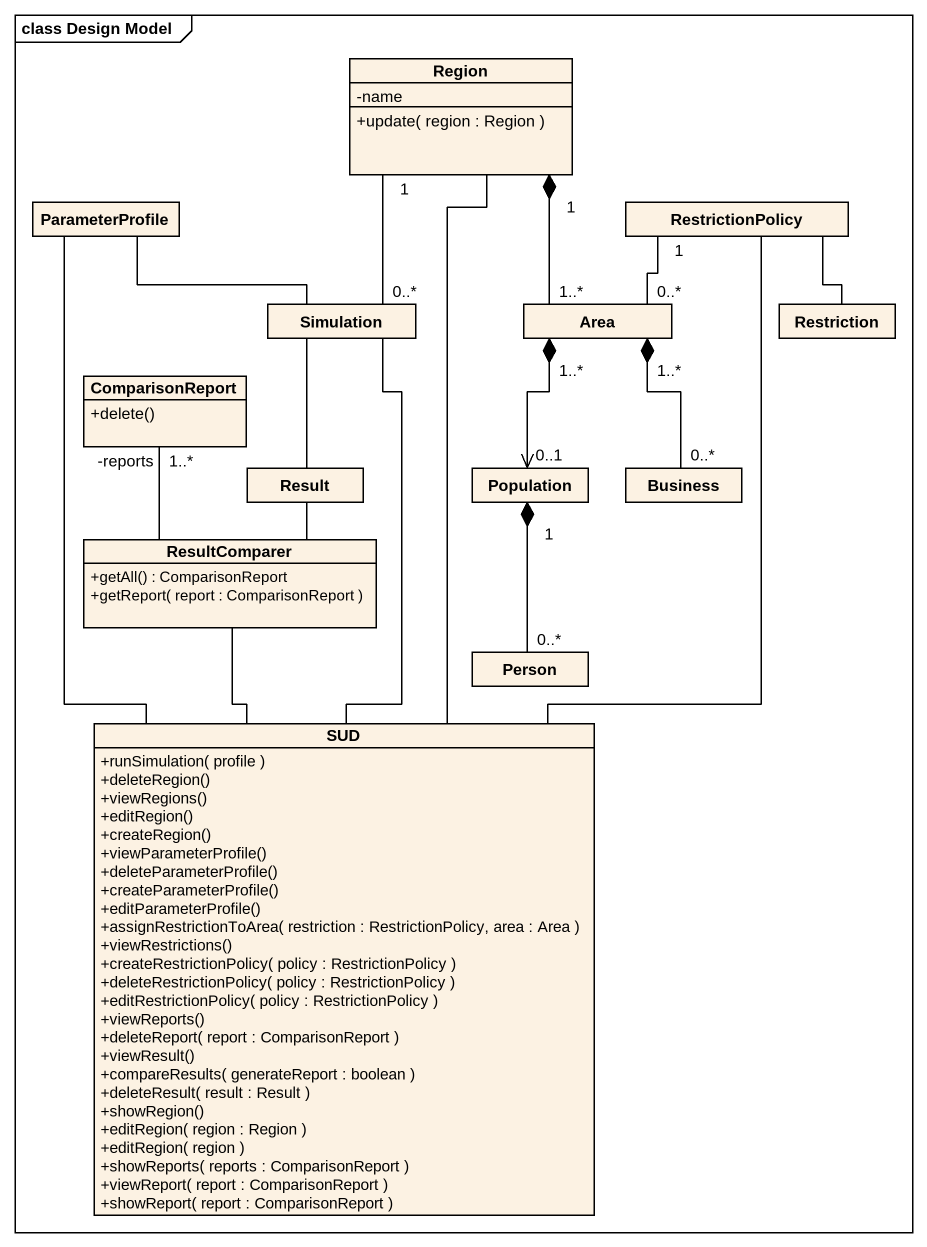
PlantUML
@startuml
mainframe class Design Model
hide circle
hide empty members
skinparam classAttributeIconSize 0
class Region {
  -name
  +update( region : Region )
}
class ParameterProfile
class RestrictionPolicy
class Simulation
class Area
class Restriction
class ComparisonReport {
  +delete()
}
class Result
class Population
class Business
class ResultComparer {
  +getAll() : ComparisonReport
  +getReport( report : ComparisonReport )
}
class "Person" as Person_
class SUD {
  +runSimulation( profile )
  +deleteRegion()
  +viewRegions()
  +editRegion()
  +createRegion()
  +viewParameterProfile()
  +deleteParameterProfile()
  +createParameterProfile()
  +editParameterProfile()
  +assignRestrictionToArea( restriction : RestrictionPolicy, area : Area )
  +viewRestrictions()
  +createRestrictionPolicy( policy : RestrictionPolicy )
  +deleteRestrictionPolicy( policy : RestrictionPolicy )
  +editRestrictionPolicy( policy : RestrictionPolicy )
  +viewReports()
  +deleteReport( report : ComparisonReport )
  +viewResult()
  +compareResults( generateReport : boolean )
  +deleteResult( result : Result )
  +showRegion()
  +editRegion( region : Region )
  +editRegion( region )
  +showReports( reports : ComparisonReport )
  +viewReport( report : ComparisonReport )
  +showReport( report : ComparisonReport )
}
Region "1" *-- "1..*" Area
Simulation "0..*" -up- "1" Region
Simulation -left- ParameterProfile
Area "0..*" -up- "1" RestrictionPolicy
Area "1..*" *--> "0..1" Population
Area "1..*" *-- "0..*" Business
Restriction -up- RestrictionPolicy
Result -up- Simulation
Population "1" *-- "0..*" Person_
ResultComparer -up- "1..*\n-reports" ComparisonReport
ResultComparer -up- Result
SUD -up- Region
SUD -up- ParameterProfile
SUD -up- RestrictionPolicy
SUD -up- Simulation
SUD -up- ResultComparer
@enduml
